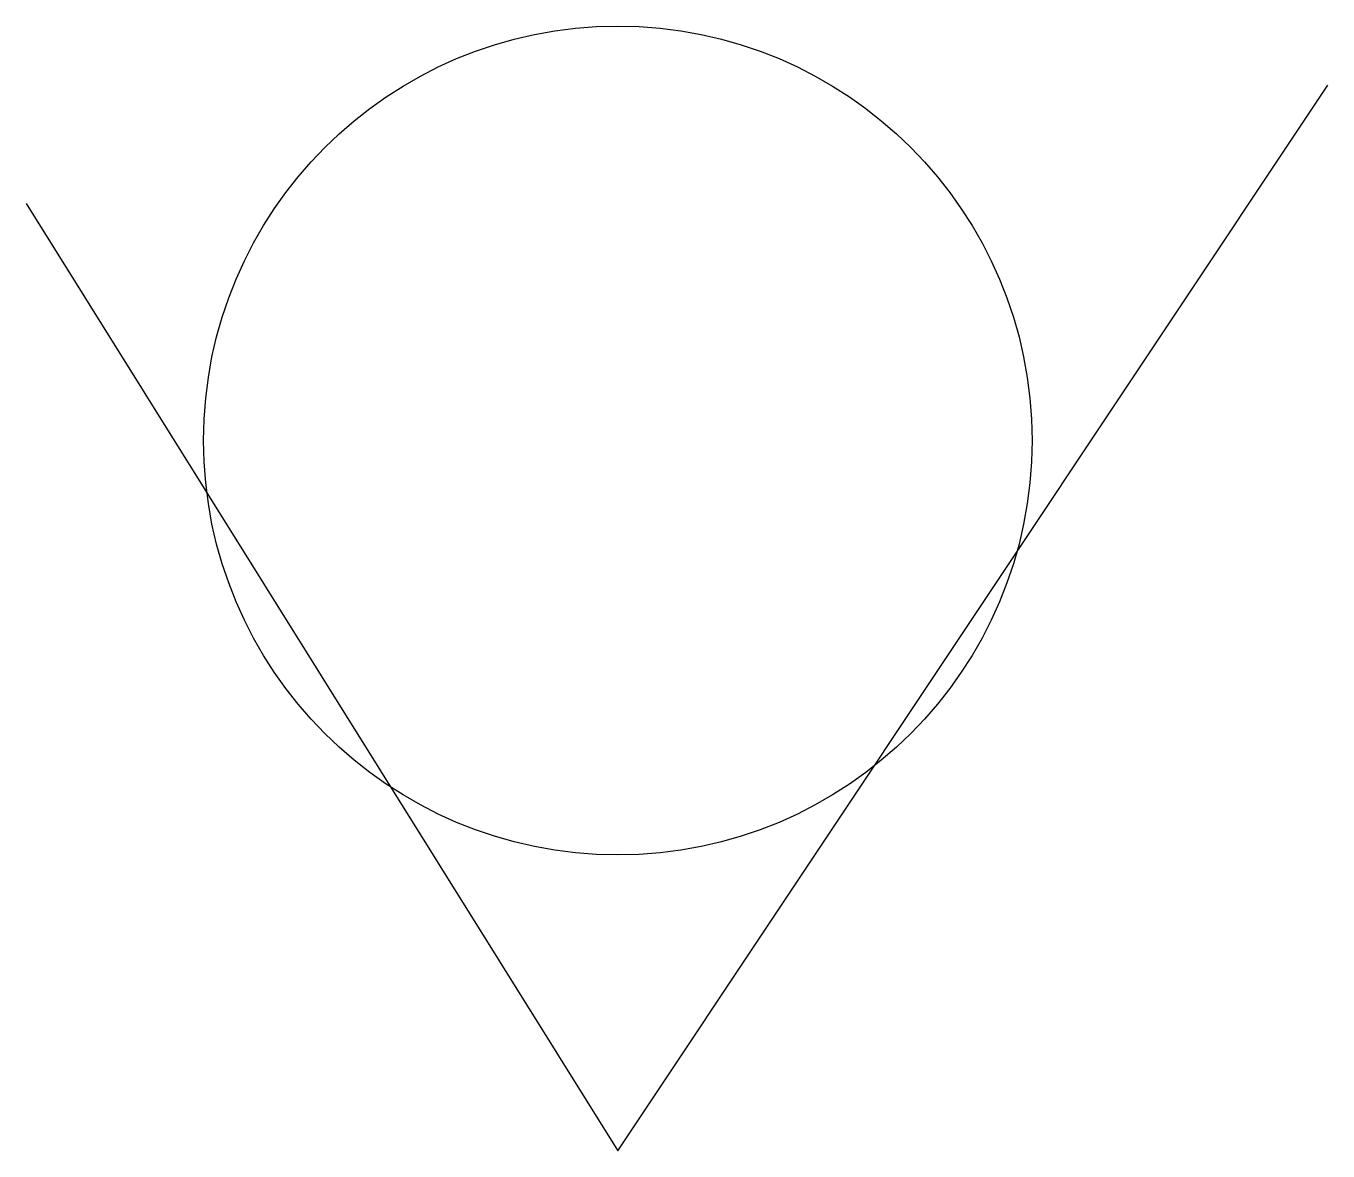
# Model space of a CAD drawing. Header units: millimetres. Extents: x 2 to 24, y 2 to 21.
import ezdxf

# ---------------------------------------------------------------- set-up
doc = ezdxf.new("R2010")
doc.units = ezdxf.units.MM
doc.layers.get('0').update_dxf_attribs({"lineweight": 25})

msp = doc.modelspace()

# ---------------------------------------------------------------- linework, layer by layer
at = {"flags": 128}
msp.add_lwpolyline([(2, 18), (12, 2), (24, 20)], dxfattribs=at)
msp.add_circle((12, 14), 7)

doc.saveas('drawing.dxf')
